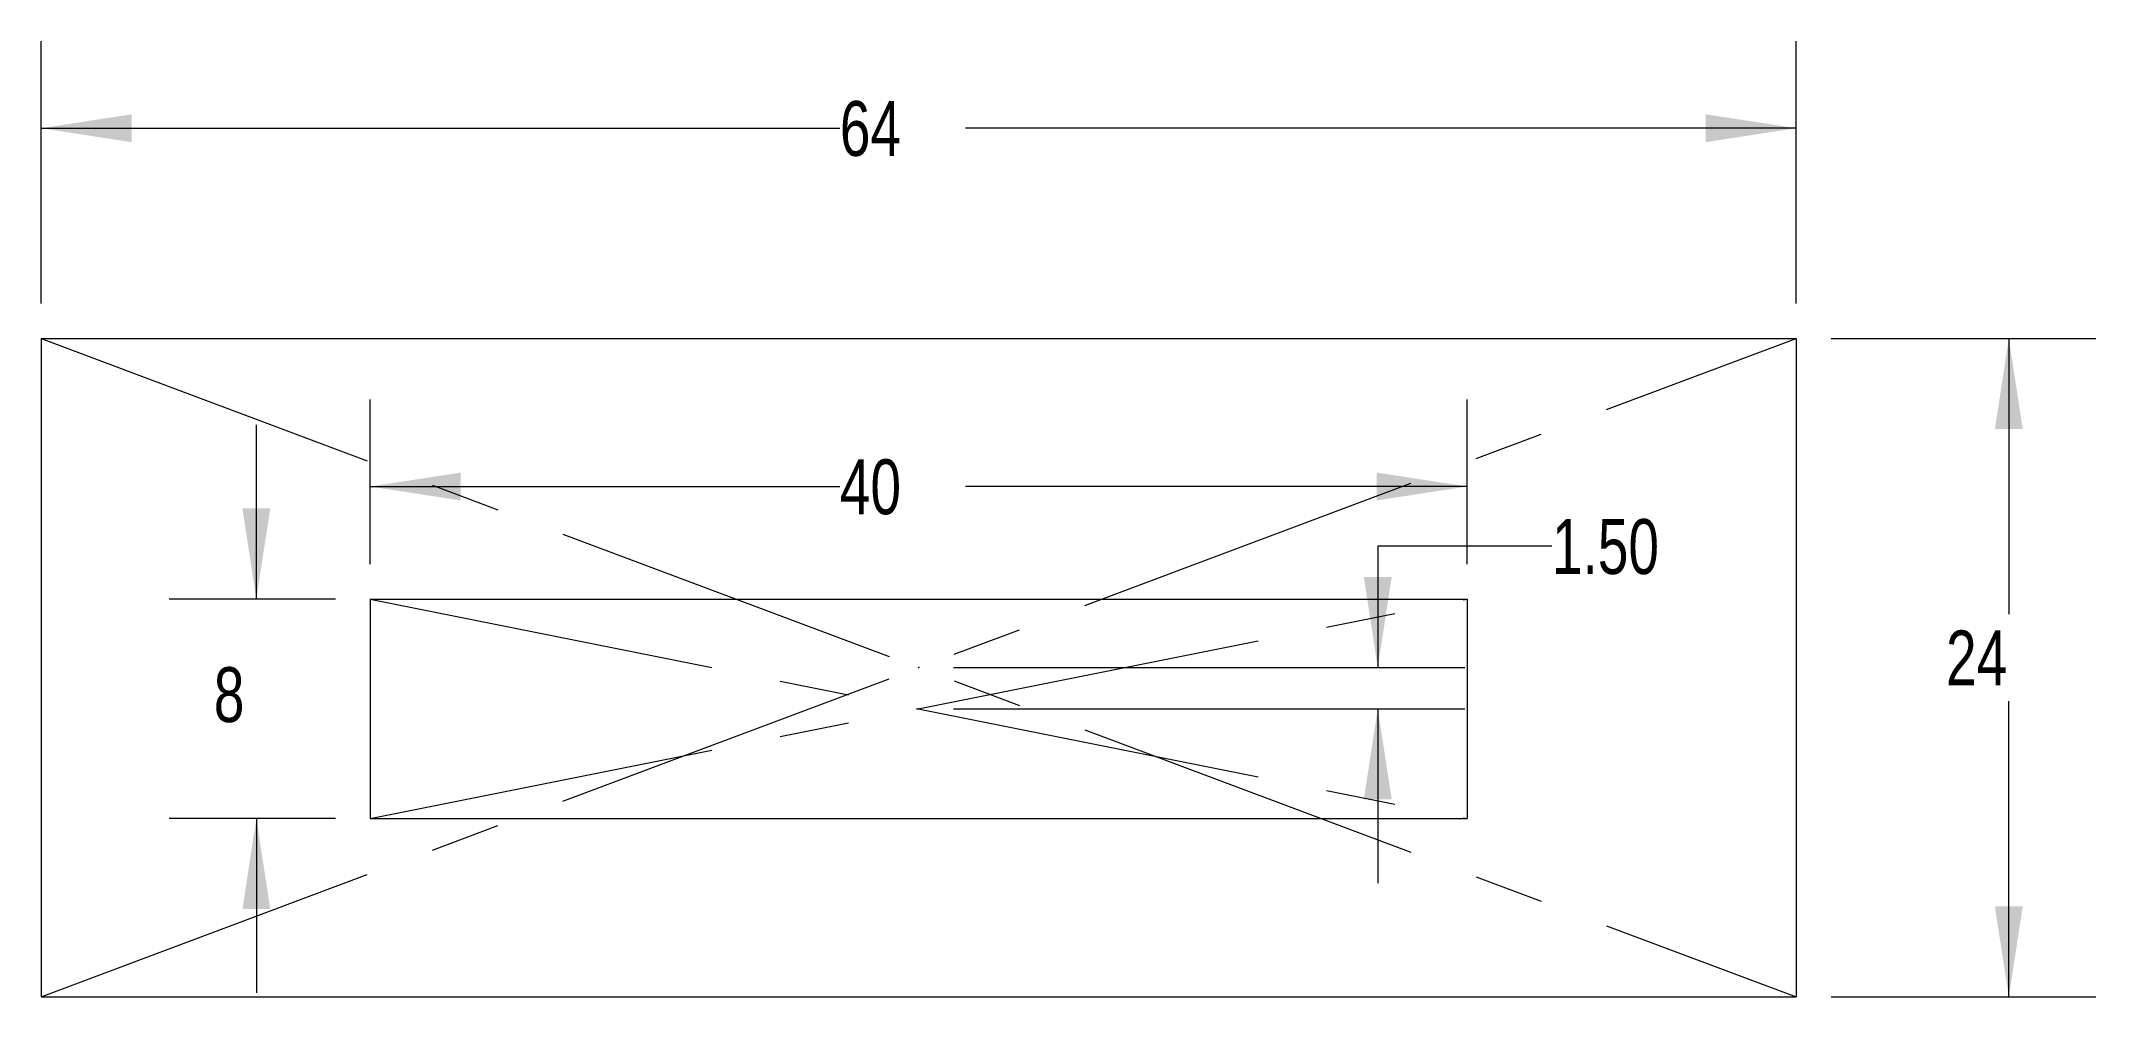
# Model space of a CAD drawing. Header units: millimetres. Extents: x 60.7 to 135.6, y 143.1 to 178.
import ezdxf

# ---------------------------------------------------------------- set-up
doc = ezdxf.new("R2010")
doc.units = ezdxf.units.MM
doc.header["$PDSIZE"] = -1
doc.linetypes.add('CENTERX2', pattern=[20.32, 12.7, -2.54, 2.54, -2.54])
doc.styles.add('SLDTEXTSTYLE0', font='TXT', dxfattribs={"width": 0.75})
doc.dimstyles.new('SLDDIMSTYLE0', dxfattribs={"dimtxt": 2, "dimasz": 3.302, "dimexe": 0, "dimexo": 0.0625, "dimgap": 0.5, "dimtad": 0, "dimtih": 1, "dimtoh": 1, "dimrnd": 1e-09, "dimzin": 12, "dimdsep": 46, "dimtxsty": 'SLDTEXTSTYLE0', "dimsah": 1, "dimcen": 0.09, "dimadec": 0, "dimazin": 3, "dimtfac": 1, "dimtofl": 0, "dimtmove": 0, "dimatfit": 3, "dimfxl": 0, "dimfrac": 2, "dimtolj": 1, "dimtzin": 12, "dimarcsym": 0})
doc.dimstyles.new('SLDDIMSTYLE1', dxfattribs={"dimtxt": 2, "dimasz": 3.302, "dimexe": 0, "dimexo": 0.0625, "dimgap": 0.5, "dimtad": 0, "dimtih": 1, "dimtoh": 1, "dimrnd": 1e-09, "dimzin": 4, "dimdsep": 46, "dimtxsty": 'SLDTEXTSTYLE0', "dimsah": 1, "dimcen": 0.09, "dimadec": 0, "dimazin": 1, "dimtfac": 1, "dimtmove": 0, "dimatfit": 0, "dimfxl": 0, "dimfrac": 2, "dimtolj": 1, "dimtzin": 12, "dimarcsym": 0})
doc.dimstyles.new('SLDDIMSTYLE2', dxfattribs={"dimtxt": 2, "dimasz": 3.302, "dimexe": 0, "dimexo": 0.0625, "dimgap": 0.5, "dimtad": 0, "dimtih": 1, "dimtoh": 1, "dimrnd": 1e-09, "dimzin": 12, "dimdsep": 46, "dimtxsty": 'SLDTEXTSTYLE0', "dimsah": 1, "dimcen": 0.09, "dimadec": 0, "dimazin": 3, "dimtfac": 1, "dimtmove": 0, "dimatfit": 0, "dimfxl": 0, "dimfrac": 2, "dimtolj": 1, "dimtzin": 12, "dimarcsym": 0})

# ---------------------------------------------------------------- blocks, each defined once
blk = doc.blocks.new('_D')
at = {"color": 7, "linetype": 'Continuous', "lineweight": 0}
for p, q in [((60.651, 168.419), (60.651, 177.984)), ((124.651, 168.419), (124.651, 177.984)), ((60.651, 174.809), (89.776, 174.809)), ((124.651, 174.809), (94.356, 174.809))]:
    blk.add_line(p, q, dxfattribs=at)
for points in [[(60.651, 174.809), (63.953, 174.301), (63.953, 175.317)], [(124.651, 174.809), (121.349, 175.317), (121.349, 174.301)]]:
    blk.add_solid(points, dxfattribs=at)
at = {"color": 7, "linetype": 'Continuous', "lineweight": 0, "insert": (89.776, 175.8, 0.1), "char_height": 2, "attachment_point": 1, "style": 'SLDTEXTSTYLE0'}
blk.add_mtext('64', dxfattribs=at)
blk = doc.blocks.new('_D_1')
at = {"color": 7, "linetype": 'Continuous', "lineweight": 0}
for p, q in [((125.921, 167.149), (135.576, 167.149)), ((132.401, 167.149), (132.401, 157.101)), ((132.401, 143.149), (132.401, 153.926)), ((125.921, 143.149), (135.576, 143.149))]:
    blk.add_line(p, q, dxfattribs=at)
for points in [[(132.401, 167.149), (131.893, 163.847), (132.909, 163.847)], [(132.401, 143.149), (132.909, 146.451), (131.893, 146.451)]]:
    blk.add_solid(points, dxfattribs=at)
at = {"color": 7, "linetype": 'Continuous', "lineweight": 0, "insert": (130.111, 156.504, 0.1), "char_height": 2, "attachment_point": 1, "style": 'SLDTEXTSTYLE0'}
blk.add_mtext('24', dxfattribs=at)
blk = doc.blocks.new('_D_2')
at = {"color": 7, "linetype": 'Continuous', "lineweight": 0}
for p, q in [((115.741, 159.572), (109.391, 159.572)), ((109.391, 159.572), (109.391, 155.149)), ((93.921, 155.149), (112.566, 155.149)), ((93.921, 153.649), (112.566, 153.649)), ((109.391, 153.649), (109.391, 147.299))]:
    blk.add_line(p, q, dxfattribs=at)
for points in [[(109.391, 155.149), (109.899, 158.451), (108.883, 158.451)], [(109.391, 153.649), (108.883, 150.347), (109.899, 150.347)]]:
    blk.add_solid(points, dxfattribs=at)
at = {"color": 7, "linetype": 'Continuous', "lineweight": 0, "insert": (115.741, 160.563, 0.1), "char_height": 2, "attachment_point": 1, "style": 'SLDTEXTSTYLE0'}
blk.add_mtext('1.50', dxfattribs=at)
blk = doc.blocks.new('_D_3')
at = {"color": 7, "linetype": 'Continuous', "lineweight": 0}
for p, q in [((72.651, 158.919), (72.651, 164.926)), ((112.651, 158.919), (112.651, 164.926)), ((72.651, 161.751), (89.776, 161.751)), ((112.651, 161.751), (94.356, 161.751))]:
    blk.add_line(p, q, dxfattribs=at)
for points in [[(72.651, 161.751), (75.953, 161.243), (75.953, 162.259)], [(112.651, 161.751), (109.349, 162.259), (109.349, 161.243)]]:
    blk.add_solid(points, dxfattribs=at)
at = {"color": 7, "linetype": 'Continuous', "lineweight": 0, "insert": (89.776, 162.742, 0.1), "char_height": 2, "attachment_point": 1, "style": 'SLDTEXTSTYLE0'}
blk.add_mtext('40', dxfattribs=at)
blk = doc.blocks.new('_D_4')
at = {"color": 7, "linetype": 'Continuous', "lineweight": 0}
for p, q in [((68.499, 157.649), (68.499, 163.999)), ((71.381, 157.649), (65.324, 157.649)), ((71.381, 149.649), (65.324, 149.649)), ((68.499, 149.649), (68.499, 143.299))]:
    blk.add_line(p, q, dxfattribs=at)
for points in [[(68.499, 157.649), (69.007, 160.951), (67.991, 160.951)], [(68.499, 149.649), (67.991, 146.347), (69.007, 146.347)]]:
    blk.add_solid(points, dxfattribs=at)
at = {"color": 7, "linetype": 'Continuous', "lineweight": 0, "insert": (66.948, 155.166, 0.1), "char_height": 2, "attachment_point": 1, "style": 'SLDTEXTSTYLE0'}
blk.add_mtext('8', dxfattribs=at)

msp = doc.modelspace()

# ---------------------------------------------------------------- linework, layer by layer
at = {"color": 7, "linetype": 'Continuous', "lineweight": 0}
for p, q in [((60.651, 167.149), (124.651, 167.149)), ((60.651, 167.149), (60.651, 143.149)), ((124.651, 167.149), (124.651, 143.149)), ((72.651, 157.649), (112.651, 157.649)), ((72.651, 157.649), (72.651, 149.649)), ((112.651, 157.649), (112.651, 149.649)), ((72.651, 149.649), (112.651, 149.649)), ((60.651, 143.149), (124.651, 143.149))]:
    msp.add_line(p, q, dxfattribs=at)
at = {"color": 7, "linetype": 'CENTERX2', "lineweight": 0}
for p, q in [((60.651, 167.149), (124.651, 143.149)), ((60.651, 143.149), (124.651, 167.149)), ((72.651, 157.649), (112.651, 149.649)), ((72.651, 149.649), (112.651, 157.649))]:
    msp.add_line(p, q, dxfattribs=at)
at = {"color": 7, "linetype": 'Continuous', "lineweight": 0}
for p in [(92.651, 155.149), (92.651, 153.649)]:
    msp.add_point(p, dxfattribs=at)

# ---------------------------------------------------------------- dimensions: what is measured, and where the dimension line sits
for base, p1, p2, picture, middle in [((124.651, 174.809), (60.651, 167.149), (124.651, 167.149), '_D', (92.066, 174.809)), ((112.651, 161.751), (72.651, 157.649), (112.651, 157.649), '_D_3', (92.066, 161.751))]:
    dim = msp.add_linear_dim(base=base, p1=p1, p2=p2, dimstyle='SLDDIMSTYLE0', dxfattribs=at)
    dim.commit()
    dim.dimension.update_dxf_attribs({"geometry": picture, "text_midpoint": middle, "dimtype": 160})
for base, p1, p2, dimstyle, picture, middle in [((132.401, 143.149), (124.651, 167.149), (124.651, 143.149), 'SLDDIMSTYLE0', '_D_1', (132.401, 155.513)), ((68.499, 149.649), (72.651, 157.649), (72.651, 149.649), 'SLDDIMSTYLE2', '_D_4', (68.499, 154.176)), ((109.391, 153.649), (92.651, 155.149), (92.651, 153.649), 'SLDDIMSTYLE1', '_D_2', (109.391, 159.572))]:
    dim = msp.add_linear_dim(base=base, p1=p1, p2=p2, angle=90, dimstyle=dimstyle, dxfattribs=at)
    dim.commit()
    dim.dimension.update_dxf_attribs({"geometry": picture, "text_midpoint": middle, "dimtype": 160})

doc.saveas('drawing.dxf')
